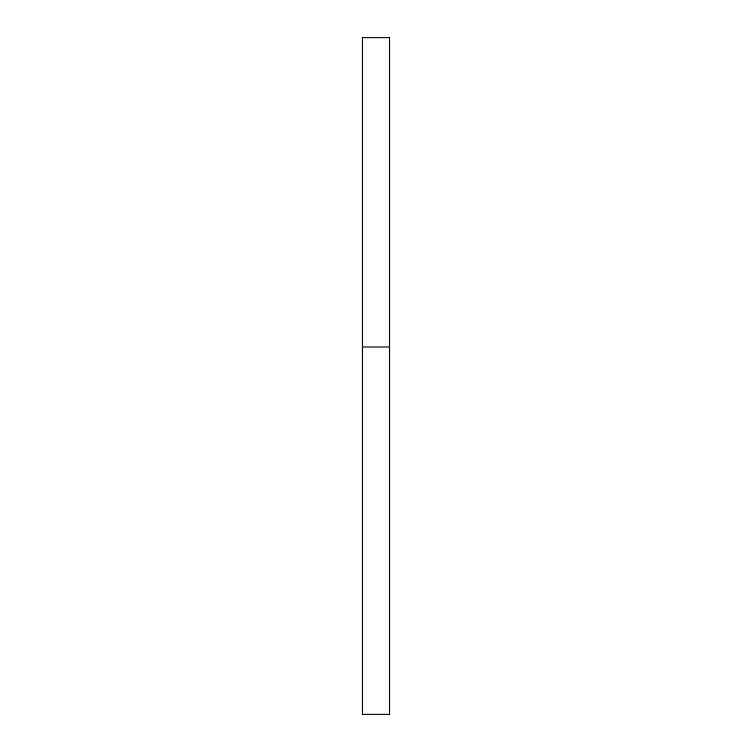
<?xml version="1.0" encoding="UTF-8"?>
<svg xmlns="http://www.w3.org/2000/svg" width="752" height="752" viewBox="0 0 752 752"><rect width="100%" height="100%" fill="white"/><g stroke="black" fill="none" stroke-linecap="round" stroke-linejoin="round"><path stroke-width="1.13" d="M362.464 346.992L389.536 346.992M389.536 37.6L362.464 37.6L362.464 714.4L389.536 714.4L389.536 37.6"/></g></svg>
